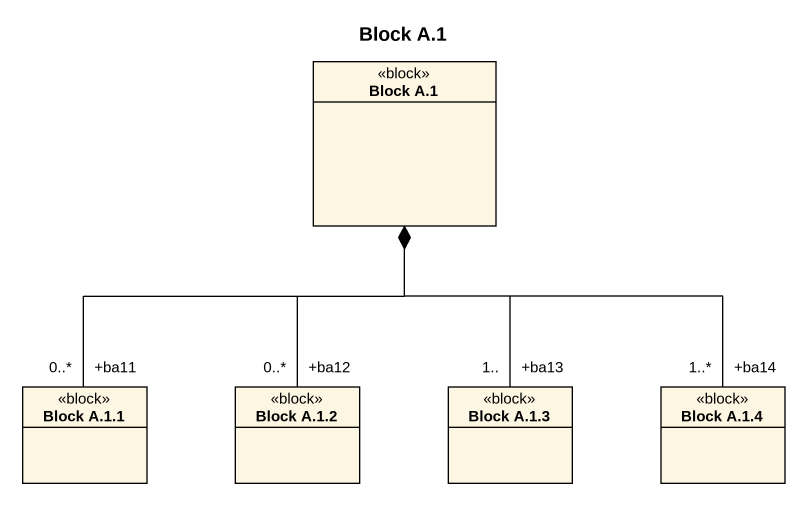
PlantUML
@startuml
title Block A.1
hide circle
hide empty members
class "Block A.1" as Block_A_1 <<block>>
class "Block A.1.1" as Block_A_1_1 <<block>>
class "Block A.1.2" as Block_A_1_2 <<block>>
class "Block A.1.3" as Block_A_1_3 <<block>>
class "Block A.1.4" as Block_A_1_4 <<block>>
Block_A_1_1 "+ba11\n0..*" -up-* Block_A_1
Block_A_1_2 "+ba12\n0..*" -up-* Block_A_1
Block_A_1_3 "+ba13\n1.." -up-* Block_A_1
Block_A_1_4 "+ba14\n1..*" -up-* Block_A_1
@enduml
